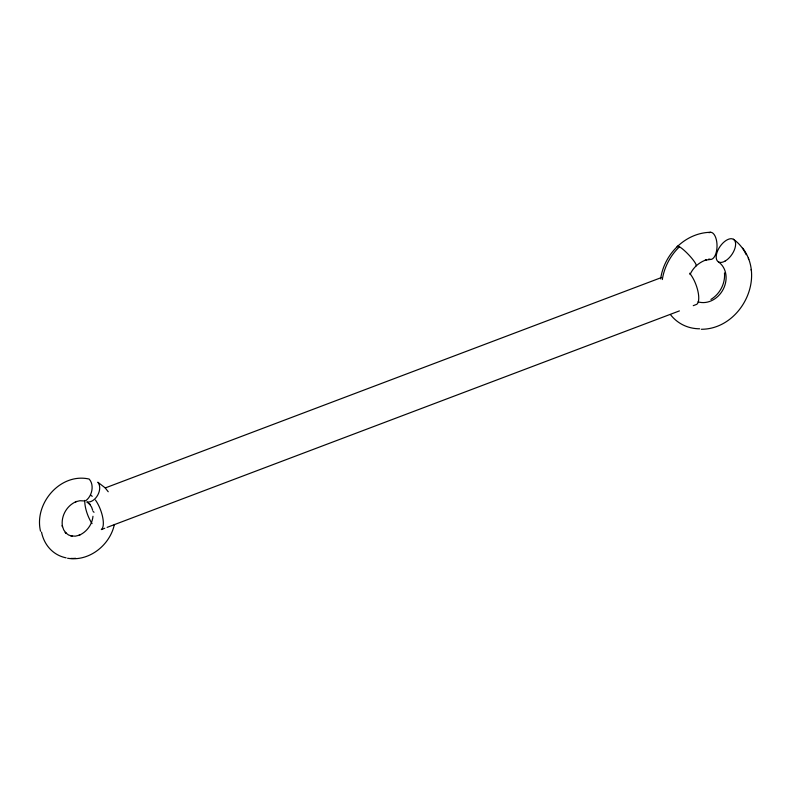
<?xml version="1.0" encoding="UTF-8"?>
<svg xmlns="http://www.w3.org/2000/svg" width="791" height="791" viewBox="0 0 791 791"><rect width="100%" height="100%" fill="white"/><g stroke="black" fill="none" stroke-linecap="round" stroke-linejoin="round"><path stroke-width="1.19" d="M724.477 272.925C725.436 283.435 719.929 293.965 710.941 299.423M742.729 248.147C766.242 279.431 739.842 329.264 701.31 329.274M92.972 516.276C92.211 524.641 86.535 532.244 78.774 535.418L79.812 535.112L75.353 536.16L70.963 535.942L72.406 536.357L68.461 534.924L65.139 532.373L66.226 533.431L63.705 529.851L62.222 525.56L62.489 526.648C60.62 516.325 66.77 505.37 76.5 501.484L75.461 501.781L79.921 500.733L84.311 500.95M114.388 524.433C110.028 545.108 89.076 561.917 67.581 558.248M660.653 278.897C663.975 254.316 685.303 232.683 710.654 232.287M690.068 274.546C693.084 267.536 699.274 262.128 706.521 259.794L705.167 260.199L710.526 259.448M85.873 500.604C92.072 496.115 94.574 484.923 89.136 479.049C60.373 472.524 33.884 503.511 40.519 531.196M105.272 487.928L661.454 277.542M104.768 528.259L101.307 529.575A18.855 6.901 69.3 0 0 95.454 500.031M107.072 527.389L679.41 310.903M693.262 305.662L696.723 304.347A18.855 6.901 69.3 0 0 697.88 291.019A18.855 6.901 69.3 0 0 689.663 273.221M108.229 491.745L105.124 487.82L97.817 482.203C103.443 488.957 95.563 503.373 86.812 501.969L90.134 504.529L89.047 503.462L91.568 507.041L92.676 510.264M748.326 258.014L748.701 259.527M751.153 269.494L751.45 270.69M75.6 558.308A41.488 35.229 -59.9 0 1 70.814 558.416M66.137 557.843A41.488 35.229 -59.9 0 1 41.518 532.106M94.05 512.242A11.311 4.311 -11.4 0 1 93.051 511.342M718.436 261.91A22.632 19.211 -59.9 0 1 723.281 289.17A22.632 19.211 -59.9 0 1 698.048 301.846M733.376 239.258A49.784 42.269 -59.9 0 1 746.19 254.722M699.649 328.789A49.784 42.269 -59.9 0 1 670.511 314.67M662.314 279.559A49.784 42.269 -59.9 0 1 679.469 246.772M708.983 232.732A13.576 6.437 -89.9 0 1 717.032 245.952A13.576 6.437 -89.9 0 1 708.855 258.964M677.195 246.95A13.576 2.324 46.3 0 1 687.221 253.258A13.576 2.324 46.3 0 1 696.06 265.885M92.063 523.583A18.855 6.901 69.3 0 1 84.785 500.387M90.678 495.186A18.855 6.901 69.3 0 1 92.231 496.343M725.011 261.129A13.576 7.159 -55.3 0 0 734.73 240.573A13.576 7.159 -55.3 0 0 717.981 250.035A13.576 7.159 -55.3 0 0 725.011 261.129"/></g></svg>
